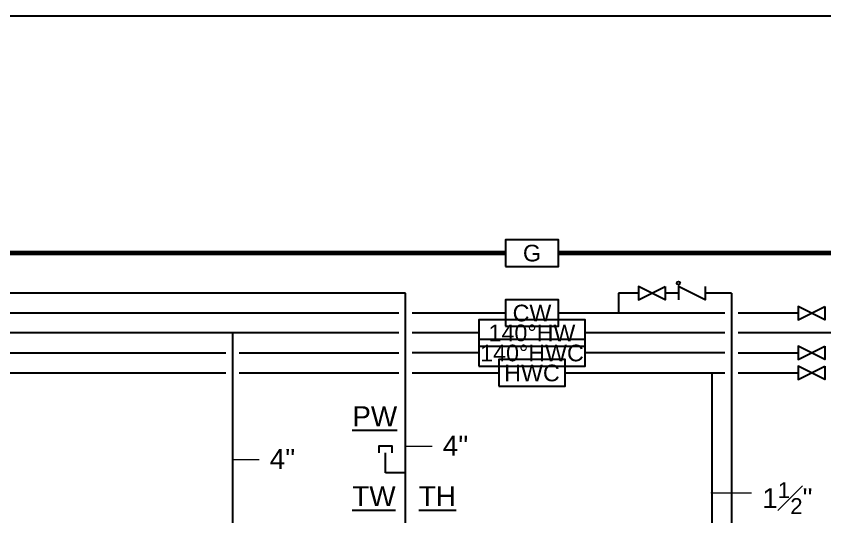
# Model space of a CAD drawing. Extents: x -6836 to 13740, y -142 to 3166.
# Drawn here: x 1397.2 to 1579.5, y 3053.1 to 3165.8 of the extents above; entities that cross this region are included whole.
import ezdxf
from ezdxf.enums import TextEntityAlignment as Align

# ---------------------------------------------------------------- set-up
doc = ezdxf.new("R2010")
doc.units = 0
doc.header["$LTSCALE"] = 18
doc.header["$MEASUREMENT"] = 0
for name, color, linetype, lineweight in [('G-ANNO-TEXT', 70, 'Continuous', 0), ('P-GAS-N', 3, 'Continuous', 60), ('P-GAS-N @ 48', 3, 'Continuous', 60)]:
    doc.layers.add(name, color=color, linetype=linetype, lineweight=lineweight)
for name, color, linetype in [('P-14HW-N', 3, 'Continuous'), ('P-14HW-N @ 48', 3, 'Continuous'), ('P-14HWC-N', 6, 'Continuous'), ('P-14HWC-N @ 48', 6, 'Continuous'), ('P-ANNO-TEXT', 70, 'Continuous'), ('P-CW-N', 4, 'Continuous'), ('P-CW-N @ 48', 4, 'Continuous'), ('P-HW-N', 1, 'Continuous'), ('P-HW-N @ 48', 1, 'Continuous'), ('P-HWC-N', 2, 'Continuous'), ('P-HWC-N @ 48', 2, 'Continuous')]:
    doc.layers.add(name, color=color, linetype=linetype)
doc.styles.add('Arial', font='arial.ttf')
doc.dimstyles.new('Loop048', dxfattribs={"dimscale": 0, "dimtxt": 0.09375, "dimasz": 0.03125, "dimexe": 0.0625, "dimexo": 0.0625, "dimgap": 0.09375, "dimtad": 1, "dimdec": 4, "dimzin": 3, "dimdsep": 46, "dimlunit": 4, "dimtxsty": 'Arial', "dimblk": 'OBLIQUE', "dimcen": 0.09375, "dimdle": 0.0625, "dimclrd": 256, "dimclre": 256, "dimclrt": 256, "dimadec": 4, "dimazin": 0, "dimtfac": 0.8, "dimtdec": 4, "dimtix": 1, "dimtofl": 0, "dimtmove": 1, "dimatfit": 0, "dimldrblk": 'LeaderNoteBlock', "dimfxl": 1, "dimfrac": 1, "dimtolj": 1, "dimtzin": 0, "dimlwd": -1, "dimlwe": -1, "dimarcsym": 0})

# ---------------------------------------------------------------- blocks, each defined once
blk = doc.blocks.new('*U64')
at = {"linetype": 'Continuous'}
blk.add_lwpolyline([(0, -0.03125), (-0.03125, -0.03125), (-0.03125, 0.03125), (0, 0.03125)], dxfattribs=at)
blk = doc.blocks.new('PLMB BALL VALVES')
at = {"linetype": 'Continuous'}
blk.add_lwpolyline([(-0.0625, -0.03125), (-0.0625, 0.03125), (0.0625, -0.03125), (0.0625, 0.03125), (-0.0625, -0.03125)], dxfattribs=at)
blk = doc.blocks.new('*U17')
at = {"layer": 'DEFPOINTS'}
blk.add_lwpolyline([(-0.125, -0.0625), (0.125, -0.0625), (0.125, 0.0625), (-0.125, 0.0625)], close=True, dxfattribs=at)
at = {"style": 'Arial'}
blk.add_text('CW', height=0.07812, dxfattribs=at).set_placement((0, 0), align=Align.MIDDLE)
blk = doc.blocks.new('*U18')
at = {"layer": 'DEFPOINTS'}
blk.add_lwpolyline([(-0.25, -0.0625), (0.25, -0.0625), (0.25, 0.0625), (-0.25, 0.0625)], close=True, dxfattribs=at)
at = {"insert": (0, 0.0396), "char_height": 0.07812, "width": 0.223783, "attachment_point": 2, "style": 'Arial'}
blk.add_mtext('140%%DHW', dxfattribs=at)
blk = doc.blocks.new('Gas Pipe Type')
at = {"layer": 'DEFPOINTS'}
blk.add_lwpolyline([(-0.125, -0.0625), (0.125, -0.0625), (0.125, 0.0625), (-0.125, 0.0625)], close=True, dxfattribs=at)
at = {"style": 'Arial'}
blk.add_text('G', height=0.0781, dxfattribs=at).set_placement((0, 0), align=Align.MIDDLE)
blk = doc.blocks.new('*U16')
at = {"layer": 'DEFPOINTS'}
blk.add_lwpolyline([(-0.15625, -0.0625), (0.15625, -0.0625), (0.15625, 0.0625), (-0.15625, 0.0625)], close=True, dxfattribs=at)
at = {"style": 'Arial'}
blk.add_text('HWC', height=0.078125, dxfattribs=at).set_placement((0, 0), align=Align.MIDDLE)
blk = doc.blocks.new('*U30')
at = {"layer": 'DEFPOINTS'}
blk.add_lwpolyline([(-0.25, -0.0625), (0.25, -0.0625), (0.25, 0.0625), (-0.25, 0.0625)], close=True, dxfattribs=at)
at = {"insert": (0, 0.039), "char_height": 0.07812, "width": 0.340714, "attachment_point": 2, "style": 'Arial'}
blk.add_mtext('140%%DHWC', dxfattribs=at)
blk = doc.blocks.new('_Oblique')
at = {"color": 0, "linetype": 'ByBlock', "lineweight": -2}
blk.add_line((-0.5, -0.5), (0.5, 0.5), dxfattribs=at)
blk = doc.blocks.new('LeaderNoteBlock')
blk.add_ellipse((0, 0), major_axis=(1, 0), ratio=0.25, start_param=5.387521, end_param=10.320443)
blk = doc.blocks.new('CHECK VALVE')
at = {"linetype": 'Continuous'}
blk.add_lwpolyline([(0.0625, 0.0625, 0, 0.0273, 0), (0.0041, 0.0625, 0, 0, 0), (0.0041, 0.0625, 0, 0, 0), (-0.0625, 0.0625, 0, 0, 0)], format="xyseb", dxfattribs=at)
blk.add_lwpolyline([(0.0625, 0.0312), (0.0625, -0.0312), (-0.0625, 0.0312), (-0.0625, -0.0312)], dxfattribs=at)
blk.add_circle((-0.0625, 0.0469), 0.00781, dxfattribs=at)

msp = doc.modelspace()

# ---------------------------------------------------------------- linework, layer by layer
at = {"layer": 'DEFPOINTS'}
msp.add_lwpolyline([(976.3673, 2884.91604), (2216.72273, 2884.91604), (2216.72273, 3165.84961), (976.3673, 3165.84961)], close=True, dxfattribs=at)
at = {"layer": 'P-14HW-N'}
for p, q in [((1483.5, 3094.5), (1092, 3094.5)), ((1446, 3094.5), (1446, 2979)), ((1501.5, 3094.5), (1486.5, 3094.5)), ((1557, 3094.5), (1525.5, 3094.5)), ((1596, 3094.5), (1560, 3094.5))]:
    msp.add_line(p, q, dxfattribs=at)
at = {"layer": 'P-14HWC-N'}
for p, q in [((1342.5, 3090), (1444.5, 3090)), ((1447.5, 3090), (1483.5, 3090)), ((1501.5, 3090), (1486.5, 3090)), ((1557, 3090), (1525.5, 3090)), ((1560, 3090), (1573.5, 3090))]:
    msp.add_line(p, q, dxfattribs=at)
at = {"layer": 'P-CW-N'}
for p, q in [((1537.5, 3103.5), (1533, 3103.5)), ((1533, 3103.5), (1533, 3099)), ((1546.5, 3103.5), (1543.5, 3103.5)), ((1554, 3103.5), (1552.5, 3103.5)), ((1558.5, 3103.5), (1554, 3103.5)), ((1558.5, 3103.5), (1558.5, 2994)), ((1483.5, 3099), (1086, 3099)), ((1507.5, 3099), (1486.5, 3099)), ((1557, 3099), (1519.5, 3099)), ((1573.5, 3099), (1560, 3099))]:
    msp.add_line(p, q, dxfattribs=at)
at = {"layer": 'P-GAS-N'}
for p, q in [((1507.5, 3112.5), (1086, 3112.5)), ((1959, 3112.5), (1519.5, 3112.5))]:
    msp.add_line(p, q, dxfattribs=at)
at = {"layer": 'P-HW-N'}
for p, q in [((1485, 3103.5), (1086, 3103.5)), ((1485, 3000), (1485, 3103.5)), ((1480.5, 3063), (1480.5, 3067.5)), ((1485, 3063), (1480.5, 3063))]:
    msp.add_line(p, q, dxfattribs=at)
at = {"layer": 'P-HWC-N'}
for p, q in [((1347, 3085.5), (1444.5, 3085.5)), ((1447.5, 3085.5), (1483.5, 3085.5)), ((1486.5, 3085.5), (1506.012, 3085.5)), ((1520.988, 3085.5), (1557, 3085.5)), ((1554, 3085.5), (1554, 2994)), ((1560, 3085.5), (1573.5, 3085.5))]:
    msp.add_line(p, q, dxfattribs=at)

# ---------------------------------------------------------------- block references
at = {"layer": 'P-14HW-N @ 48', "linetype": 'ByBlock', "lineweight": -2, "xscale": 48, "yscale": 48, "zscale": 48}
msp.add_blockref('*U18', (1513.5, 3094.5), dxfattribs=at)
at = {"layer": 'P-14HWC-N @ 48', "linetype": 'ByBlock', "lineweight": -2, "xscale": 48, "yscale": 48, "zscale": 48}
msp.add_blockref('*U30', (1513.5, 3090), dxfattribs=at)
at = {"layer": 'P-14HWC-N @ 48', "xscale": 48, "yscale": 48, "zscale": 48, "rotation": 180}
msp.add_blockref('PLMB BALL VALVES', (1576.5, 3090), dxfattribs=at)
at = {"layer": 'P-CW-N @ 48', "xscale": 48, "yscale": 48, "zscale": 48}
msp.add_blockref('CHECK VALVE', (1549.5, 3103.5), dxfattribs=at)
at = {"layer": 'P-CW-N @ 48', "xscale": 48, "yscale": 48, "zscale": 48, "rotation": 180}
for p in [(1540.5, 3103.5), (1576.5, 3099)]:
    msp.add_blockref('PLMB BALL VALVES', p, dxfattribs=at)
at = {"layer": 'P-CW-N @ 48', "linetype": 'ByBlock', "lineweight": -2, "xscale": 48, "yscale": 48, "zscale": 48}
msp.add_blockref('*U17', (1513.5, 3099), dxfattribs=at)
at = {"layer": 'P-GAS-N @ 48', "linetype": 'ByBlock', "lineweight": -2, "xscale": 48, "yscale": 48, "zscale": 48}
msp.add_blockref('Gas Pipe Type', (1513.5, 3112.5), dxfattribs=at)
at = {"layer": 'P-HW-N @ 48', "xscale": -48, "yscale": 48, "zscale": 48, "rotation": 90}
msp.add_blockref('*U64', (1480.5, 3067.5), dxfattribs=at)
at = {"layer": 'P-HWC-N @ 48', "linetype": 'ByBlock', "lineweight": -2, "xscale": 48, "yscale": 48, "zscale": 48}
msp.add_blockref('*U16', (1513.5, 3085.5), dxfattribs=at)
at = {"layer": 'P-HWC-N @ 48', "xscale": 48, "yscale": 48, "zscale": 48, "rotation": 180}
msp.add_blockref('PLMB BALL VALVES', (1576.5, 3085.5), dxfattribs=at)

# ---------------------------------------------------------------- texts
at = {"layer": 'G-ANNO-TEXT', "char_height": 4.5, "attachment_point": 1, "style": 'Arial'}
for s, width, insert in [('4"', 32.1, (1493.4, 3071.4)), ('4"', 32.1, (1454.4, 3068.4)), ('\\A1;1{\\H0.8x;\\S1#2;}"', 30.6, (1565.4, 3060.9))]:
    msp.add_mtext_dynamic_manual_height_columns(s, width=width, gutter_width=22.5, heights=[0], dxfattribs=dict(at, insert=insert))
at = {"layer": 'P-ANNO-TEXT', "char_height": 4.5, "attachment_point": 1, "style": 'Arial'}
for s, insert in [('{\\LPW}', (1473, 3078)), ('{\\LTW}', (1473, 3060)), ('{\\LTH}', (1488, 3060))]:
    msp.add_mtext_dynamic_manual_height_columns(s, width=60, gutter_width=22.5, heights=[0], dxfattribs=dict(at, insert=insert))

# ---------------------------------------------------------------- leaders
at = {"layer": 'G-ANNO-TEXT'}
for points in [[(1485, 3069), (1489.5, 3069), (1491, 3069)], [(1446, 3066), (1450.5, 3066), (1452, 3066)], [(1554, 3058.5), (1561.5, 3058.5), (1563, 3058.5)]]:
    msp.add_leader(points, dimstyle='Loop048', override={"dimscale": 0}, dxfattribs=at)

doc.saveas('drawing.dxf')
